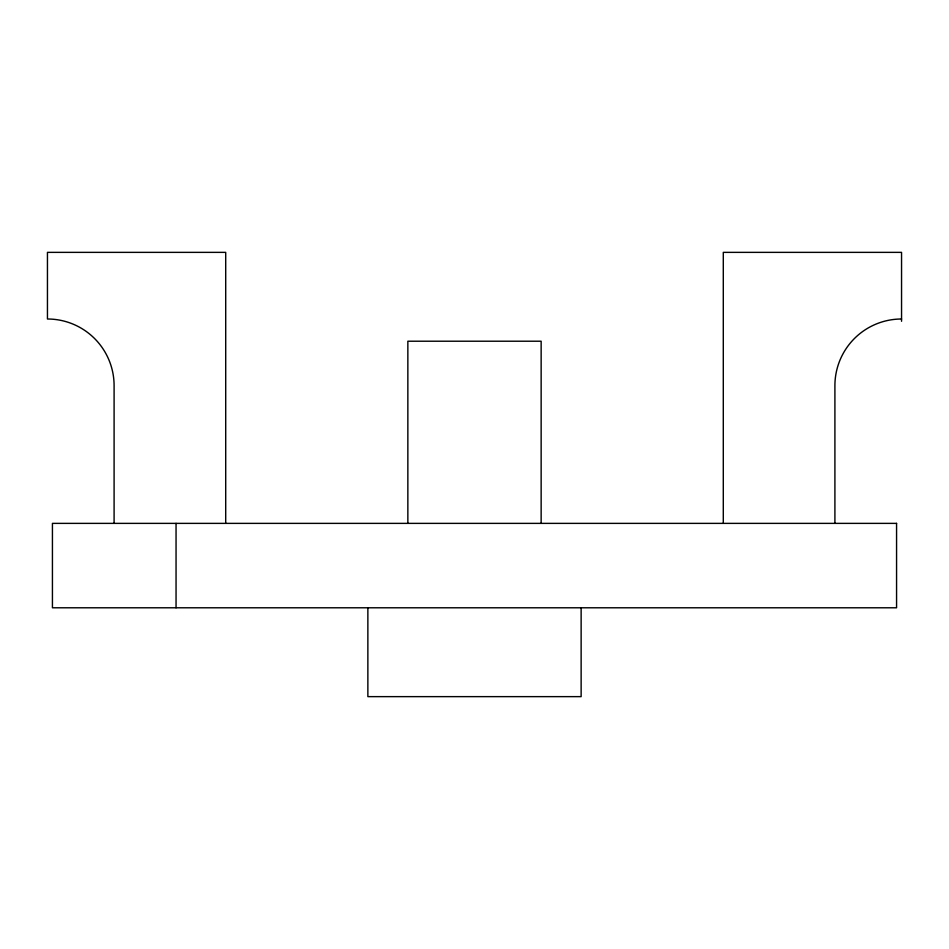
<?xml version="1.0" encoding="UTF-8"?>
<svg xmlns="http://www.w3.org/2000/svg" width="949" height="949" viewBox="0 0 949 949"><rect width="100%" height="100%" fill="white"/><g stroke="black" fill="none" stroke-linecap="round" stroke-linejoin="round"><path stroke-width="1.42" d="M901.55 321.272L901.55 252.363L723.292 252.363L723.292 523.374M834.906 523.374L834.906 385.638A66.644 66.644 0 0 1 901.55 319.006M581.132 607.787L581.132 696.637L367.868 696.637L367.868 607.787M541.144 523.374L541.144 341.213L407.856 341.213L407.856 523.374M225.708 523.374L225.708 252.363L47.45 252.363L47.45 319.006A66.644 66.644 0 0 1 114.094 385.638L114.094 523.374M176.051 523.374L176.051 607.787M896.568 523.374L52.432 523.374L52.432 607.787L896.568 607.787L896.568 523.374"/></g></svg>
